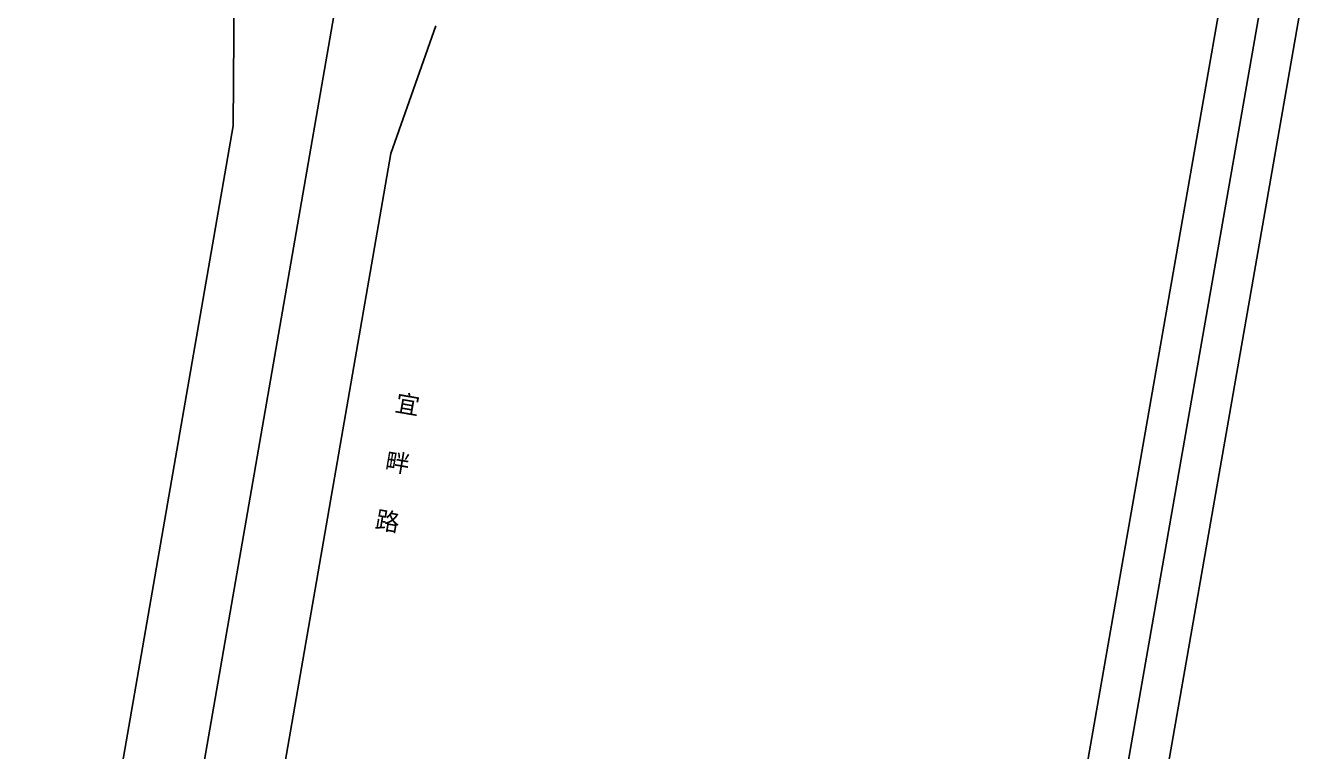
# Model space of a CAD drawing. Extents: x 529262 to 576451, y 2694391 to 2717535.
# Drawn here: x 561718.3 to 562007.6, y 2710803.5 to 2710966.7 of the extents above; entities that cross this region are included whole.
import ezdxf
from ezdxf.xclip import XClip

# ---------------------------------------------------------------- set-up
doc = ezdxf.new("R2010")
doc.units = 0
doc.header["$XCLIPFRAME"] = 0
for name, color, linetype in [('PP-COM', 7, 'Continuous'), ('RD-中线', 40, 'Continuous'), ('RD-红线', 7, 'Continuous'), ('RD-路名', 7, 'Continuous')]:
    doc.layers.add(name, color=color, linetype=linetype)
doc.styles.add('黑体', font='simhei.ttf')

# ---------------------------------------------------------------- blocks, each defined once
blk = doc.blocks.new('A$C19FD0107')
at = {"layer": 'RD-中线', "color": 8, "linetype": 'Continuous', "flags": 128}
blk.add_lwpolyline([(-9388.97, 15551.45), (-9194.61, 16668.92, -0.000112), (-9194.54, 16669.36), (-9183.27, 16733.98, -0.000221), (-9183.12, 16734.85), (-9059.2, 17441.75)], format="xyb", dxfattribs=at)
blk.add_lwpolyline([(-8984.83, 16677.7), (-9085.87, 16100.68)], dxfattribs=at)
at = {"layer": 'RD-红线', "color": 8, "linetype": 'Continuous', "flags": 128}
for points in [[(-9003.18, 16625.09), (-9088.16, 16139.81)], [(-8985.45, 16621.99), (-9070.48, 16136.42)], [(-9278.95, 16289.09), (-9232.94, 16553.61)], [(-9243.57, 16282.41), (-9197.48, 16547.39)]]:
    blk.add_lwpolyline(points, dxfattribs=at)
at = {"layer": 'RD-红线', "color": 8}
for points in [[(-9232.72, 16584.03), (-9232.94, 16553.61)], [(-9187.41, 16576.09), (-9197.48, 16547.39)]]:
    blk.add_lwpolyline(points, dxfattribs=at)

msp = doc.modelspace()

# ---------------------------------------------------------------- block references
at = {"layer": 'PP-COM'}
ref = msp.add_blockref('A$C19FD0107', (570997.993, 2694390.603), dxfattribs=at)
XClip(ref).set_block_clipping_path([(-9366.4383134884, 14428.6043910822), (-3328.4480743363, 17452.7484863754)])

# ---------------------------------------------------------------- texts
at = {"layer": 'RD-路名', "color": 7, "linetype": 'Continuous', "insert": (561801.922, 2710884.014), "char_height": 4, "width": 50.99419, "attachment_point": 1, "rotation": 350.27023, "style": '黑体'}
msp.add_mtext('宜\\P\\P畔\\P\\P路', dxfattribs=at)

doc.saveas('drawing.dxf')
